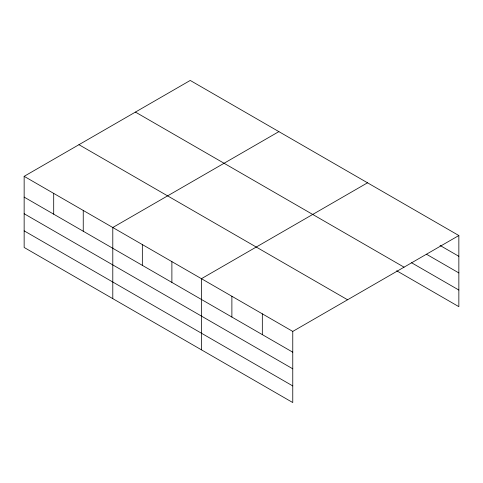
<?xml version="1.0" encoding="UTF-8"?>
<svg xmlns="http://www.w3.org/2000/svg" width="483" height="483" viewBox="0 0 483 483"><rect width="100%" height="100%" fill="white"/><g stroke="black" fill="none" stroke-linecap="round" stroke-linejoin="round"><path stroke-width="0.72" d="M24.15 176.331L292.764 331.416L292.764 402.556L24.15 247.471L24.15 176.331L190.236 80.444L458.85 235.529L458.85 306.669L396.67 270.764M278.878 131.624L112.793 227.511L112.793 298.645M367.521 182.803L201.435 278.691L201.435 349.825M292.764 331.416L458.85 235.529M440.067 245.467L458.85 256.31M426.465 254.233L458.85 272.931M411.564 262.752L458.85 290.048M135.427 112.086L404.042 267.171M78.958 144.689L347.573 299.774M24.15 197.112L292.764 352.198M24.15 213.734L292.764 368.813M24.15 230.85L292.764 385.935M262.323 313.841L262.323 334.622M231.882 296.266L231.882 317.047M171.888 261.629L171.888 282.41M142.34 244.573L142.34 265.348M83.245 210.449L83.245 231.23M53.698 193.393L53.698 214.174"/></g></svg>
